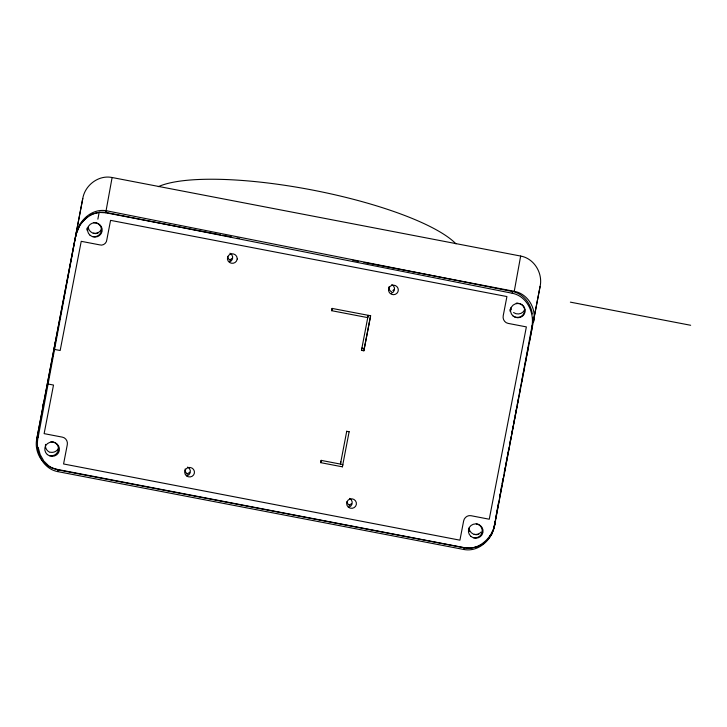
<?xml version="1.0" encoding="UTF-8"?>
<svg xmlns="http://www.w3.org/2000/svg" width="727" height="727" viewBox="0 0 727 727"><rect width="100%" height="100%" fill="white"/><g stroke="black" fill="none" stroke-linecap="round" stroke-linejoin="round"><path stroke-width="1.09" d="M532.609 321.688L532.682 317.826M478.657 546.213C486.69 542.933 492.488 535.245 494.124 526.802L540.106 286.393C542.987 273.234 534.209 258.448 520.659 256.058L112.112 177.515C98.636 174.707 84.995 185.176 82.778 198.471L36.795 438.872C33.915 452.04 42.693 466.816 56.243 469.206L464.789 547.758L471.269 548.094L477.648 546.668M42.775 407.002L43.211 403.612M533.7 321.661C536.581 308.493 527.802 293.717 514.253 291.327L363.973 262.429M38.395 435.891C34.56 450.258 41.993 468.561 57.633 471.596L463.871 549.494C478.829 552.356 492.352 539.316 494.669 525.176L532.091 325.542M531.773 327.25C534.881 313.273 527.175 296.134 512.226 293.254L106.369 212.52C92.865 209.903 80.143 220.517 76.526 233.067M388.563 289.955L388.809 288.428M36.795 438.872L82.778 198.471M56.061 338.4L54.071 349.333L60.168 350.505L81.233 241.319L99.526 244.835C102.98 246.117 106.778 243.163 106.86 239.592L110.568 220.363L506.919 296.561L503.211 315.8C502.493 319.098 504.674 322.77 508.073 323.379L526.366 326.896L489.262 519.223L470.969 515.697C467.588 515.007 464.208 517.606 463.635 520.941L459.927 540.17L63.576 463.971L67.284 444.733C68.002 441.434 65.821 437.763 62.422 437.154L44.129 433.637L53.507 385.056L47.409 383.883M57.633 471.596L57.942 469.887L51.626 467.634L48.736 465.816M92.847 213.865L99.226 212.438L105.706 212.775L112.112 177.515M106.369 212.52L106.687 210.803L512.544 291.545C523.258 293.572 530.864 303.55 532.328 314.009M361.464 350.35L368.189 315.354L367.771 317.635L331.685 310.702L332.103 308.421L370.625 315.763L363.863 350.814L361.464 350.35L361.873 348.069L364.282 348.533L363.863 350.814M320.734 462.663L321.152 460.382L342.799 464.544L342.39 466.825L320.734 462.663L321.189 460.327M340.845 461.745L340.436 464.026L346.734 431.211M463.871 549.494L464.19 547.785C479.175 550.648 492.606 537.598 494.978 523.467L494.669 525.176M512.226 293.254L512.544 291.545M514.253 291.327L520.659 256.058M494.124 526.802L495.132 521.295M495.532 519.087L498.731 501.457M499.731 495.95L500.131 493.742M38.086 437.599L75.89 235.121L75.581 236.838C77.271 222.044 91.057 207.84 106.687 210.803M97.863 219.172L99.217 212.157M331.685 310.702L332.139 308.366M364.282 348.533L370.625 315.672M342.39 466.825L349.142 431.684M500.539 491.543L501.612 485.963M502.039 483.737L503.12 478.157M504.193 472.586L505.265 467.016M505.701 464.78L507.419 455.865M507.846 453.63L508.918 448.059M510 442.479L511.072 436.909M511.499 434.682L513.226 425.758M513.653 423.532L514.725 417.952M515.161 415.726L516.879 406.802M517.306 404.575L518.387 399.005M519.46 393.425L520.532 387.854M521.613 382.275L522.686 376.704M523.113 374.478L524.194 368.898M525.267 363.327L526.339 357.748M526.775 355.521L528.493 346.597M529.565 341.027L530.001 338.8M530.428 336.565L532.146 327.65M533.227 322.07L533.654 319.844M534.081 317.617L540.106 286.393M76.371 233.73L80.115 224.279L87.013 216.973M489.762 535.963L490.207 535.754A4.898 4.762 10.3 0 0 492.324 531.473M89.839 215.219L91.847 214.32M105.706 212.775L220.363 234.821M222.589 235.248L231.495 236.966M237.066 238.029L239.292 238.465M352.84 260.293L358.402 261.366M570.377 302.15L690.65 325.278M346.743 431.311L349.151 431.774M57.942 469.887L464.19 547.785M48.082 465.253L44.365 461.572M43.784 460.909L40.176 454.639L38.158 447.414M158.332 186.657A159.976 37.886 10.9 0 1 311.51 189.865A159.976 37.886 10.9 0 1 455.983 243.845M391.726 291.918A4.898 4.762 10.3 0 1 389.027 286.72M230.595 260.548A4.898 4.762 10.3 0 1 227.833 256.595M349.832 505.556A4.898 4.762 10.3 0 1 347.07 501.603M187.884 474.186A4.898 4.762 10.3 0 1 185.185 468.988M93.719 222.598A7.297 7.088 10.3 0 1 101.444 230.25A7.297 7.088 10.3 0 1 92.711 236.629M86.886 230.05A7.297 7.088 10.3 0 1 87.022 228.205M50.908 441.625A7.297 7.088 10.3 0 1 58.46 449.44A7.297 7.088 10.3 0 1 49.59 455.629M476.267 523.74A7.352 7.143 10.3 0 1 482.128 532.137A7.352 7.143 10.3 0 1 473.559 537.762M520.023 303.659A7.352 7.143 10.3 0 1 524.14 312.983A7.352 7.143 10.3 0 1 514.607 316.881M510.054 311.238A7.352 7.143 10.3 0 1 510.027 309.366M516.252 303.186A7.352 7.143 10.3 0 1 518.169 303.186M101.317 229.496A7.297 7.088 10.3 0 1 93.338 233.203M58.269 448.668A7.297 7.088 10.3 0 1 50.208 452.203M481.11 532.037A7.352 7.143 10.3 0 1 474.186 534.336M469.478 531.301A7.352 7.143 10.3 0 1 468.615 529.629M524.758 309.557A7.352 7.143 10.3 0 1 513.553 312.537M511.199 309.611A7.352 7.143 10.3 0 1 510.672 307.812M391.789 284.539A4.898 4.762 10.3 0 1 391.299 293.326M229.932 253.214A4.898 4.762 10.3 0 1 229.441 262.002M231.949 258.349A4.898 4.762 10.3 0 1 229.859 259.721M393.798 289.673A4.898 4.762 10.3 0 1 392.853 290.491M187.63 467.061A4.898 4.762 10.3 0 1 187.139 475.84M349.478 498.377A4.898 4.762 10.3 0 1 348.987 507.164M351.495 503.511A4.898 4.762 10.3 0 1 349.405 504.883M189.638 472.186A4.898 4.762 10.3 0 1 186.303 473.804M478.784 534.372A7.352 7.143 10.3 0 1 469.024 528.075M97.927 233.249A7.352 7.143 10.3 0 1 88.167 226.951M49.563 452.176A7.352 7.143 10.3 0 1 45.519 444.379M388.618 289.001L388.545 290.237A4.898 4.762 10.3 0 0 395.443 294.281A4.898 4.762 10.3 0 0 396.924 286.629A4.898 4.762 10.3 0 0 389.009 287.819L388.618 289.001M237.202 259.021L237.111 259.484A4.898 4.762 10.3 0 1 229.45 262.402A4.898 4.762 10.3 0 1 229.896 254.386A4.898 4.762 10.3 0 1 237.184 258.239L237.202 259.021M348.351 507.155A4.898 4.762 10.3 0 0 356.348 504.493A4.898 4.762 10.3 0 0 349.914 499.058A4.898 4.762 10.3 0 0 348.351 507.155M186.394 475.785A4.898 4.762 10.3 0 0 194.391 473.123A4.898 4.762 10.3 0 0 187.957 467.688A4.898 4.762 10.3 0 0 186.394 475.785M513.071 315.991A7.352 7.143 10.3 0 0 525.067 312.001A7.352 7.143 10.3 0 0 515.416 303.85A7.352 7.143 10.3 0 0 513.071 315.991M470.951 536.408A7.352 7.143 10.3 0 0 482.946 532.418A7.352 7.143 10.3 0 0 473.286 524.267A7.352 7.143 10.3 0 0 470.951 536.408M90.084 235.284A7.352 7.143 10.3 0 0 102.08 231.295A7.352 7.143 10.3 0 0 92.429 223.144A7.352 7.143 10.3 0 0 90.084 235.284M47.337 454.566A7.352 7.143 10.3 0 0 59.332 450.576A7.352 7.143 10.3 0 0 49.681 442.425A7.352 7.143 10.3 0 0 47.337 454.566"/></g></svg>
